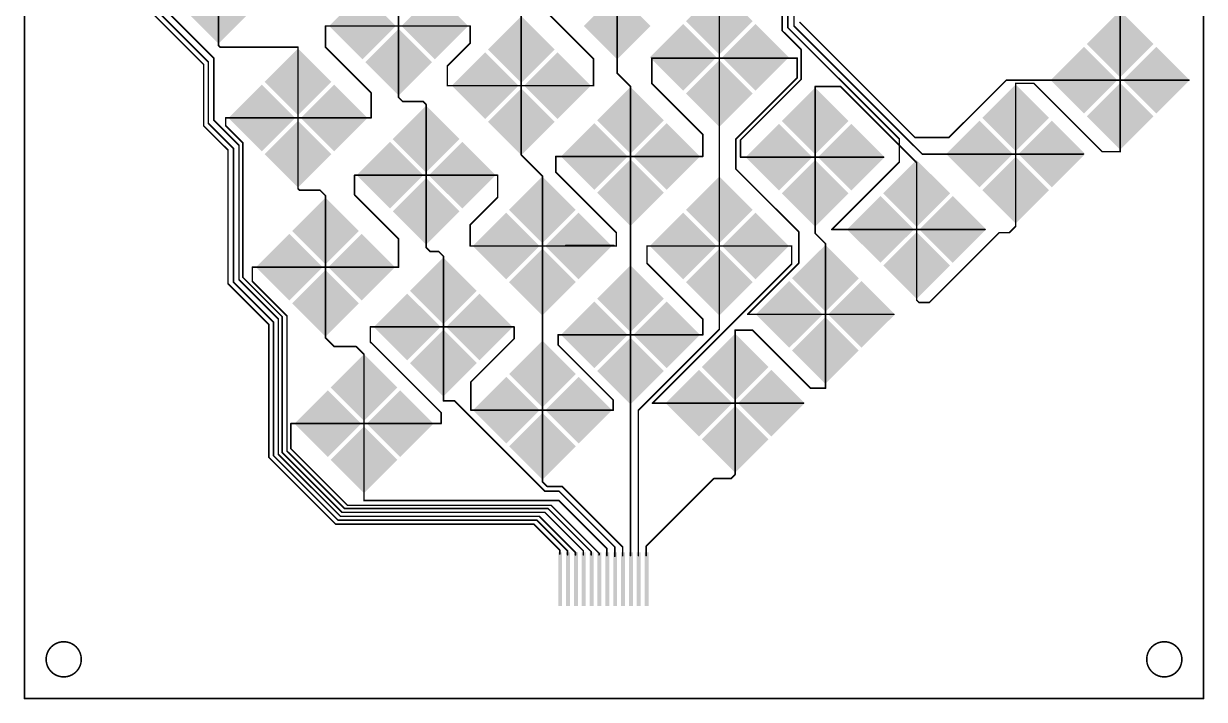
# Model space of a CAD drawing. Extents: x 0 to 150, y 0 to 180.
# Drawn here: x -0.1 to 150.1, y -0.1 to 85.9 of the extents above; entities that cross this region are included whole.
import ezdxf

# ---------------------------------------------------------------- set-up
doc = ezdxf.new("R2010")
doc.units = 0
for name, color, linetype in [('1', 12, 'CONTINUOUS'), ('16', 132, 'CONTINUOUS'), ('20', 31, 'CONTINUOUS')]:
    doc.layers.add(name, color=color, linetype=linetype)

# ---------------------------------------------------------------- blocks, each defined once
blk = doc.blocks.new('RECT')
blk.add_solid([(-0.5, -0.5), (0.5, -0.5), (-0.5, 0.5), (0.5, 0.5)])

msp = doc.modelspace()

# ---------------------------------------------------------------- linework, layer by layer
at = {"layer": '1', "const_width": 0.2}
for points in [[(96.4, 96.4), (96.4, 85)], [(97.1, 96), (97.1, 85.4)], [(97.9, 95.7), (97.9, 85.6)], [(22.8, 80.7), (13.4, 90.1)], [(23.4, 81), (14, 90.4)], [(24.1, 81.5), (14.8, 90.8)], [(72.4, 81.4), (66.2, 87.6)], [(38.3, 82.9), (38.3, 85.6)], [(38.3, 85.6), (56.7, 85.6)], [(56.7, 85.6), (56.7, 83.4)], [(97.9, 85.6), (114.2, 69.3)], [(98.6, 86.1), (113.3, 71.4)], [(96.4, 85), (98.8, 82.6)], [(97.1, 85.4), (111.3, 71.2)], [(44.1, 77.1), (38.3, 82.9)], [(56.7, 83.4), (53.8, 80.5)], [(98.8, 82.6), (98.8, 78.8)], [(24.1, 73.6), (24.1, 81.5)], [(72.4, 78), (72.4, 81.4)], [(79.8, 78.3), (79.8, 81.5)], [(79.8, 81.5), (98.3, 81.5)], [(98.3, 81.5), (98.3, 79)], [(22.8, 72.9), (22.8, 80.7)], [(23.4, 73.2), (23.4, 81)], [(53.8, 80.5), (53.8, 78)], [(86.3, 71.8), (79.8, 78.3)], [(98.3, 79), (90.5, 71.2)], [(98.8, 78.8), (91.1, 71.1)], [(117.6, 71.4), (124.9, 78.7)], [(124.9, 78.7), (148.12, 78.7)], [(44.1, 73.9), (44.1, 77.1)], [(53.8, 78), (72.4, 78)], [(27.3, 70.4), (24.1, 73.6)], [(25.6, 72.9), (25.6, 73.9)], [(25.6, 73.9), (44.1, 73.9)], [(25.9, 69.8), (22.8, 72.9)], [(26.6, 70), (23.4, 73.2)], [(27.8, 70.7), (25.6, 72.9)], [(27.8, 53.6), (27.8, 70.7)], [(86.3, 69), (86.3, 71.8)], [(90.5, 71.2), (90.5, 67.4)], [(91.1, 71.1), (91.1, 68.9)], [(111.3, 71.2), (111.3, 68.3)], [(113.3, 71.4), (117.6, 71.4)], [(25.9, 52.8), (25.9, 69.8)], [(26.6, 53), (26.6, 70)], [(27.3, 53.3), (27.3, 70.4)], [(67.6, 67), (67.6, 69)], [(67.6, 69), (86.3, 69)], [(114.2, 69.3), (134.7, 69.3)], [(91.1, 68.9), (109.3, 68.9)], [(111.3, 68.3), (102.7, 59.7)], [(42, 64.1), (42, 66.6)], [(42, 66.6), (60.2, 66.6)], [(60.2, 66.6), (60.2, 63.8)], [(75.3, 59.3), (67.6, 67)], [(90.5, 67.4), (98.5, 59.4)], [(47.6, 58.5), (42, 64.1)], [(60.2, 63.8), (56.7, 60.3)], [(56.7, 60.3), (56.7, 57.6)], [(47.6, 54.9), (47.6, 58.5)], [(75.3, 57.6), (75.3, 59.3)], [(98.5, 59.4), (98.5, 55.4)], [(102.7, 59.7), (122.2, 59.7)], [(56.7, 57.6), (75.3, 57.6)], [(68.8768, 57.6768), (74.9768, 57.6768)], [(79.2, 55.4), (79.2, 57.6)], [(79.2, 57.6), (97.6, 57.6)], [(97.6, 57.6), (97.6, 55.3)], [(29, 53.1), (29, 54.9)], [(29, 54.9), (47.6, 54.9)], [(86.3, 48.3), (79.2, 55.4)], [(97.6, 55.3), (79.9, 37.6)], [(98.5, 55.4), (92, 48.9)], [(31.1, 47.6), (25.9, 52.8)], [(31.7, 47.9), (26.6, 53)], [(32.3, 48.3), (27.3, 53.3)], [(32.8, 48.6), (27.8, 53.6)], [(33.4, 48.7), (29, 53.1)], [(32.3, 31.1), (32.3, 48.3)], [(32.8, 31.3), (32.8, 48.6)], [(33.4, 31.5), (33.4, 48.7)], [(86.3, 46.3), (86.3, 48.3)], [(92, 48.9), (110.6, 48.9)], [(31.1, 30.7), (31.1, 47.6)], [(31.7, 30.9), (31.7, 47.9)], [(44, 45.4), (44, 47.3)], [(44, 47.3), (62.3, 47.3)], [(62.3, 47.3), (62.3, 45.8)], [(53, 36.4), (44, 45.4)], [(62.3, 45.8), (56.8, 40.3)], [(67.9, 45), (67.9, 46.3)], [(67.9, 46.3), (86.3, 46.3)], [(74.9, 38), (67.9, 45)], [(56.8, 40.3), (56.8, 36.7)], [(74.9, 36.7), (74.9, 38)], [(79.9, 37.6), (99.1, 37.6)], [(53, 35), (53, 36.4)], [(56.8, 36.7), (74.9, 36.7)], [(33.9, 31.8), (33.9, 35)], [(33.9, 35), (53, 35)], [(40.7, 24.2), (33.4, 31.5)], [(41.1, 24.6), (33.9, 31.8)], [(39.6, 22.2), (31.1, 30.7)], [(39.9, 22.7), (31.7, 30.9)], [(40.2, 23.2), (32.3, 31.1)], [(40.4, 23.7), (32.8, 31.3)], [(66.6, 24.2), (40.7, 24.2)], [(67, 24.6), (41.1, 24.6)], [(72.1, 18.7), (66.6, 24.2)], [(73.1, 18.5), (67, 24.6)], [(65.2, 22.7), (39.9, 22.7)], [(65.5, 23.2), (40.2, 23.2)], [(66.2, 23.7), (40.4, 23.7)], [(69.1, 18.8), (65.2, 22.7)], [(70.1, 18.6), (65.5, 23.2)], [(71.1, 18.8), (66.2, 23.7)], [(64.8, 22.2), (39.6, 22.2)], [(68.1, 18.9), (64.8, 22.2)], [(68.1, 18.4), (68.1, 18.9)], [(69.1, 18.3), (69.1, 18.8)], [(70.1, 18.3), (70.1, 18.6)], [(71.1, 18.3), (71.1, 18.8)], [(72.1, 18.3), (72.1, 18.7)], [(73.1, 18.3), (73.1, 18.5)]]:
    msp.add_lwpolyline(points, dxfattribs=at)
at = {"layer": '1'}
for points, const_width in [([(38.35, 85.6, 1), (38.25, 85.6)], 0.1), ([(38.3, 85.65, 1), (38.3, 85.55)], 0.1), ([(56.75, 85.6, 1), (56.65, 85.6)], 0.1), ([(56.7, 85.55, 1), (56.7, 85.65)], 0.1), ([(97.9354, 85.6354, 1), (97.8646, 85.5646)], 0.1), ([(97.85, 85.6, 1), (97.95, 85.6)], 0.1), ([(96.4354, 85.0354, 1), (96.3646, 84.9646)], 0.1), ([(96.35, 85, 1), (96.45, 85)], 0.1), ([(97.1354, 85.4354, 1), (97.0646, 85.3646)], 0.1), ([(97.05, 85.4, 1), (97.15, 85.4)], 0.1), ([(38.3354, 82.9354, 1), (38.2646, 82.8646)], 0.1), ([(38.25, 82.9, 1), (38.35, 82.9)], 0.1), ([(56.65, 83.4, 1), (56.75, 83.4)], 0.1), ([(56.7354, 83.3646, 1), (56.6646, 83.4354)], 0.1), ([(98.85, 82.6, 1), (98.75, 82.6)], 0.1), ([(98.7646, 82.5646, 1), (98.8354, 82.6354)], 0.1), ([(24.15, 81.5, 1), (24.05, 81.5)], 0.1), ([(24.0646, 81.4646, 1), (24.1354, 81.5354)], 0.1), ([(72.45, 81.4, 1), (72.35, 81.4)], 0.1), ([(72.3646, 81.3646, 1), (72.4354, 81.4354)], 0.1), ([(79.85, 81.5, 1), (79.75, 81.5)], 0.1), ([(79.8, 81.55, 1), (79.8, 81.45)], 0.1), ([(98.35, 81.5, 1), (98.25, 81.5)], 0.1), ([(98.3, 81.45, 1), (98.3, 81.55)], 0.1), ([(22.85, 80.7, 1), (22.75, 80.7)], 0.1), ([(22.7646, 80.6646, 1), (22.8354, 80.7354)], 0.1), ([(23.45, 81, 1), (23.35, 81)], 0.1), ([(23.3646, 80.9646, 1), (23.4354, 81.0354)], 0.1), ([(53.7646, 80.5354, 1), (53.8354, 80.4646)], 0.1), ([(53.85, 80.5, 1), (53.75, 80.5)], 0.1), ([(79.8354, 78.3354, 1), (79.7646, 78.2646)], 0.1), ([(79.75, 78.3, 1), (79.85, 78.3)], 0.1), ([(98.25, 79, 1), (98.35, 79)], 0.1), ([(98.3354, 78.9646, 1), (98.2646, 79.0354)], 0.1), ([(98.75, 78.8, 1), (98.85, 78.8)], 0.1), ([(98.8354, 78.7646, 1), (98.7646, 78.8354)], 0.1), ([(124.9, 78.75, 1), (124.9, 78.65)], 0.1), ([(124.9354, 78.6646, 1), (124.8646, 78.7354)], 0.1), ([(148.12, 78.65, 1), (148.12, 78.75)], 0.1), ([(44.15, 77.1, 1), (44.05, 77.1)], 0.1), ([(44.0646, 77.0646, 1), (44.1354, 77.1354)], 0.1), ([(53.8, 78.05, 1), (53.8, 77.95)], 0.1), ([(53.75, 78, 1), (53.85, 78)], 0.1), ([(72.35, 78, 1), (72.45, 78)], 0.1), ([(72.4, 77.95, 1), (72.4, 78.05)], 0.1), ([(24.1354, 73.6354, 1), (24.0646, 73.5646)], 0.1), ([(24.05, 73.6, 1), (24.15, 73.6)], 0.1), ([(25.65, 73.9, 1), (25.55, 73.9)], 0.1), ([(25.6, 73.95, 1), (25.6, 73.85)], 0.1), ([(44.05, 73.9, 1), (44.15, 73.9)], 0.1), ([(44.1, 73.85, 1), (44.1, 73.95)], 0.1), ([(22.8354, 72.9354, 1), (22.7646, 72.8646)], 0.1), ([(22.75, 72.9, 1), (22.85, 72.9)], 0.1), ([(23.4354, 73.2354, 1), (23.3646, 73.1646)], 0.1), ([(23.35, 73.2, 1), (23.45, 73.2)], 0.1), ([(25.6354, 72.9354, 1), (25.5646, 72.8646)], 0.1), ([(25.55, 72.9, 1), (25.65, 72.9)], 0.1), ([(27.85, 70.7, 1), (27.75, 70.7)], 0.1), ([(27.7646, 70.6646, 1), (27.8354, 70.7354)], 0.1), ([(86.35, 71.8, 1), (86.25, 71.8)], 0.1), ([(86.2646, 71.7646, 1), (86.3354, 71.8354)], 0.1), ([(90.4646, 71.2354, 1), (90.5354, 71.1646)], 0.1), ([(90.55, 71.2, 1), (90.45, 71.2)], 0.1), ([(91.0646, 71.1354, 1), (91.1354, 71.0646)], 0.1), ([(91.15, 71.1, 1), (91.05, 71.1)], 0.1), ([(111.35, 71.2, 1), (111.25, 71.2)], 0.1), ([(111.2646, 71.1646, 1), (111.3354, 71.2354)], 0.1), ([(113.3, 71.45, 1), (113.3, 71.35)], 0.1), ([(113.2646, 71.3646, 1), (113.3354, 71.4354)], 0.1), ([(117.5646, 71.4354, 1), (117.6354, 71.3646)], 0.1), ([(117.6, 71.35, 1), (117.6, 71.45)], 0.1), ([(25.95, 69.8, 1), (25.85, 69.8)], 0.1), ([(25.8646, 69.7646, 1), (25.9354, 69.8354)], 0.1), ([(26.65, 70, 1), (26.55, 70)], 0.1), ([(26.5646, 69.9646, 1), (26.6354, 70.0354)], 0.1), ([(27.35, 70.4, 1), (27.25, 70.4)], 0.1), ([(27.2646, 70.3646, 1), (27.3354, 70.4354)], 0.1), ([(67.65, 69, 1), (67.55, 69)], 0.1), ([(67.6, 69.05, 1), (67.6, 68.95)], 0.1), ([(86.3, 68.95, 1), (86.3, 69.05)], 0.1), ([(114.2, 69.35, 1), (114.2, 69.25)], 0.1), ([(114.1646, 69.2646, 1), (114.2354, 69.3354)], 0.1), ([(134.7, 69.25, 1), (134.7, 69.35)], 0.1), ([(86.25, 69, 1), (86.35, 69)], 0.1), ([(91.1, 68.95, 1), (91.1, 68.85)], 0.1), ([(91.05, 68.9, 1), (91.15, 68.9)], 0.1), ([(109.3, 68.85, 1), (109.3, 68.95)], 0.1), ([(111.25, 68.3, 1), (111.35, 68.3)], 0.1), ([(111.3354, 68.2646, 1), (111.2646, 68.3354)], 0.1), ([(42.05, 66.6, 1), (41.95, 66.6)], 0.1), ([(42, 66.65, 1), (42, 66.55)], 0.1), ([(60.25, 66.6, 1), (60.15, 66.6)], 0.1), ([(60.2, 66.55, 1), (60.2, 66.65)], 0.1), ([(67.6354, 67.0354, 1), (67.5646, 66.9646)], 0.1), ([(67.55, 67, 1), (67.65, 67)], 0.1), ([(90.5354, 67.4354, 1), (90.4646, 67.3646)], 0.1), ([(90.45, 67.4, 1), (90.55, 67.4)], 0.1), ([(42.0354, 64.1354, 1), (41.9646, 64.0646)], 0.1), ([(41.95, 64.1, 1), (42.05, 64.1)], 0.1), ([(60.15, 63.8, 1), (60.25, 63.8)], 0.1), ([(60.2354, 63.7646, 1), (60.1646, 63.8354)], 0.1), ([(56.6646, 60.3354, 1), (56.7354, 60.2646)], 0.1), ([(56.75, 60.3, 1), (56.65, 60.3)], 0.1), ([(47.65, 58.5, 1), (47.55, 58.5)], 0.1), ([(47.5646, 58.4646, 1), (47.6354, 58.5354)], 0.1), ([(75.35, 59.3, 1), (75.25, 59.3)], 0.1), ([(75.2646, 59.2646, 1), (75.3354, 59.3354)], 0.1), ([(98.55, 59.4, 1), (98.45, 59.4)], 0.1), ([(98.4646, 59.3646, 1), (98.5354, 59.4354)], 0.1), ([(102.6646, 59.7354, 1), (102.7354, 59.6646)], 0.1), ([(102.7, 59.75, 1), (102.7, 59.65)], 0.1), ([(122.2, 59.65, 1), (122.2, 59.75)], 0.1), ([(56.7, 57.65, 1), (56.7, 57.55)], 0.1), ([(56.65, 57.6, 1), (56.75, 57.6)], 0.1), ([(68.8768, 57.7268, 1), (68.8768, 57.6268)], 0.1), ([(74.9768, 57.6268, 1), (74.9768, 57.7268)], 0.1), ([(75.25, 57.6, 1), (75.35, 57.6)], 0.1), ([(75.3, 57.55, 1), (75.3, 57.65)], 0.1), ([(79.25, 57.6, 1), (79.15, 57.6)], 0.1), ([(79.2, 57.65, 1), (79.2, 57.55)], 0.1), ([(97.65, 57.6, 1), (97.55, 57.6)], 0.1), ([(97.6, 57.55, 1), (97.6, 57.65)], 0.1), ([(29.05, 54.9, 1), (28.95, 54.9)], 0.1), ([(29, 54.95, 1), (29, 54.85)], 0.1), ([(47.55, 54.9, 1), (47.65, 54.9)], 0.1), ([(47.6, 54.85, 1), (47.6, 54.95)], 0.1), ([(79.2354, 55.4354, 1), (79.1646, 55.3646)], 0.1), ([(79.15, 55.4, 1), (79.25, 55.4)], 0.1), ([(97.55, 55.3, 1), (97.65, 55.3)], 0.1), ([(97.6354, 55.2646, 1), (97.5646, 55.3354)], 0.1), ([(98.45, 55.4, 1), (98.55, 55.4)], 0.1), ([(98.5354, 55.3646, 1), (98.4646, 55.4354)], 0.1), ([(25.9354, 52.8354, 1), (25.8646, 52.7646)], 0.1), ([(25.85, 52.8, 1), (25.95, 52.8)], 0.1), ([(26.6354, 53.0354, 1), (26.5646, 52.9646)], 0.1), ([(26.55, 53, 1), (26.65, 53)], 0.1), ([(27.3354, 53.3354, 1), (27.2646, 53.2646)], 0.1), ([(27.25, 53.3, 1), (27.35, 53.3)], 0.1), ([(27.8354, 53.6354, 1), (27.7646, 53.5646)], 0.1), ([(27.75, 53.6, 1), (27.85, 53.6)], 0.1), ([(29.0354, 53.1354, 1), (28.9646, 53.0646)], 0.1), ([(28.95, 53.1, 1), (29.05, 53.1)], 0.1), ([(32.35, 48.3, 1), (32.25, 48.3)], 0.1), ([(32.2646, 48.2646, 1), (32.3354, 48.3354)], 0.1), ([(32.85, 48.6, 1), (32.75, 48.6)], 0.1), ([(32.7646, 48.5646, 1), (32.8354, 48.6354)], 0.1), ([(33.45, 48.7, 1), (33.35, 48.7)], 0.1), ([(33.3646, 48.6646, 1), (33.4354, 48.7354)], 0.1), ([(86.35, 48.3, 1), (86.25, 48.3)], 0.1), ([(86.2646, 48.2646, 1), (86.3354, 48.3354)], 0.1), ([(91.9646, 48.9354, 1), (92.0354, 48.8646)], 0.1), ([(92, 48.95, 1), (92, 48.85)], 0.1), ([(110.6, 48.85, 1), (110.6, 48.95)], 0.1), ([(31.15, 47.6, 1), (31.05, 47.6)], 0.1), ([(31.0646, 47.5646, 1), (31.1354, 47.6354)], 0.1), ([(31.75, 47.9, 1), (31.65, 47.9)], 0.1), ([(31.6646, 47.8646, 1), (31.7354, 47.9354)], 0.1), ([(44.05, 47.3, 1), (43.95, 47.3)], 0.1), ([(44, 47.35, 1), (44, 47.25)], 0.1), ([(62.35, 47.3, 1), (62.25, 47.3)], 0.1), ([(62.3, 47.25, 1), (62.3, 47.35)], 0.1), ([(44.0354, 45.4354, 1), (43.9646, 45.3646)], 0.1), ([(43.95, 45.4, 1), (44.05, 45.4)], 0.1), ([(62.25, 45.8, 1), (62.35, 45.8)], 0.1), ([(62.3354, 45.7646, 1), (62.2646, 45.8354)], 0.1), ([(67.9354, 45.0354, 1), (67.8646, 44.9646)], 0.1), ([(67.95, 46.3, 1), (67.85, 46.3)], 0.1), ([(67.9, 46.35, 1), (67.9, 46.25)], 0.1), ([(86.25, 46.3, 1), (86.35, 46.3)], 0.1), ([(86.3, 46.25, 1), (86.3, 46.35)], 0.1), ([(67.85, 45, 1), (67.95, 45)], 0.1), ([(56.7646, 40.3354, 1), (56.8354, 40.2646)], 0.1), ([(56.85, 40.3, 1), (56.75, 40.3)], 0.1), ([(74.95, 38, 1), (74.85, 38)], 0.1), ([(74.8646, 37.9646, 1), (74.9354, 38.0354)], 0.1), ([(79.8646, 37.6354, 1), (79.9354, 37.5646)], 0.1), ([(79.9, 37.65, 1), (79.9, 37.55)], 0.1), ([(99.1, 37.55, 1), (99.1, 37.65)], 0.1), ([(53.05, 36.4, 1), (52.95, 36.4)], 0.1), ([(52.9646, 36.3646, 1), (53.0354, 36.4354)], 0.1), ([(56.8, 36.75, 1), (56.8, 36.65)], 0.1), ([(56.75, 36.7, 1), (56.85, 36.7)], 0.1), ([(74.85, 36.7, 1), (74.95, 36.7)], 0.1), ([(74.9, 36.65, 1), (74.9, 36.75)], 0.1), ([(33.95, 35, 1), (33.85, 35)], 0.1), ([(33.9, 35.05, 1), (33.9, 34.95)], 0.1), ([(52.95, 35, 1), (53.05, 35)], 0.1), ([(53, 34.95, 1), (53, 35.05)], 0.1), ([(33.4354, 31.5354, 1), (33.3646, 31.4646)], 0.1), ([(33.35, 31.5, 1), (33.45, 31.5)], 0.1), ([(33.9354, 31.8354, 1), (33.8646, 31.7646)], 0.1), ([(33.85, 31.8, 1), (33.95, 31.8)], 0.1), ([(31.1354, 30.7354, 1), (31.0646, 30.6646)], 0.1), ([(31.05, 30.7, 1), (31.15, 30.7)], 0.1), ([(31.7354, 30.9354, 1), (31.6646, 30.8646)], 0.1), ([(31.65, 30.9, 1), (31.75, 30.9)], 0.1), ([(32.3354, 31.1354, 1), (32.2646, 31.0646)], 0.1), ([(32.25, 31.1, 1), (32.35, 31.1)], 0.1), ([(32.8354, 31.3354, 1), (32.7646, 31.2646)], 0.1), ([(32.75, 31.3, 1), (32.85, 31.3)], 0.1), ([(40.7, 24.25, 1), (40.7, 24.15)], 0.1), ([(40.6646, 24.1646, 1), (40.7354, 24.2354)], 0.1), ([(41.1, 24.65, 1), (41.1, 24.55)], 0.1), ([(41.0646, 24.5646, 1), (41.1354, 24.6354)], 0.1), ([(66.6354, 24.2354, 1), (66.5646, 24.1646)], 0.1), ([(66.6, 24.15, 1), (66.6, 24.25)], 0.1), ([(67.0354, 24.6354, 1), (66.9646, 24.5646)], 0.1), ([(67, 24.55, 1), (67, 24.65)], 0.1), ([(39.9, 22.75, 1), (39.9, 22.65)], 0.1), ([(39.8646, 22.6646, 1), (39.9354, 22.7354)], 0.1), ([(40.2, 23.25, 1), (40.2, 23.15)], 0.1), ([(40.1646, 23.1646, 1), (40.2354, 23.2354)], 0.1), ([(40.4, 23.75, 1), (40.4, 23.65)], 0.1), ([(40.3646, 23.6646, 1), (40.4354, 23.7354)], 0.1), ([(65.2354, 22.7354, 1), (65.1646, 22.6646)], 0.1), ([(65.2, 22.65, 1), (65.2, 22.75)], 0.1), ([(65.5354, 23.2354, 1), (65.4646, 23.1646)], 0.1), ([(65.5, 23.15, 1), (65.5, 23.25)], 0.1), ([(66.2354, 23.7354, 1), (66.1646, 23.6646)], 0.1), ([(66.2, 23.65, 1), (66.2, 23.75)], 0.1), ([(39.6, 22.25, 1), (39.6, 22.15)], 0.1), ([(39.5646, 22.1646, 1), (39.6354, 22.2354)], 0.1), ([(64.8354, 22.2354, 1), (64.7646, 22.1646)], 0.1), ([(64.8, 22.15, 1), (64.8, 22.25)], 0.1), ([(68.15, 18.9, 1), (68.05, 18.9)], 0.1), ([(68.05, 18.4, 1), (68.15, 18.4)], 0.1), ([(68.0646, 18.8646, 1), (68.1354, 18.9354)], 0.1), ([(69.15, 18.8, 1), (69.05, 18.8)], 0.1), ([(69.05, 18.3, 1), (69.15, 18.3)], 0.1), ([(69.0646, 18.7646, 1), (69.1354, 18.8354)], 0.1), ([(70.15, 18.6, 1), (70.05, 18.6)], 0.1), ([(70.05, 18.3, 1), (70.15, 18.3)], 0.1), ([(70.0646, 18.5646, 1), (70.1354, 18.6354)], 0.1), ([(71.15, 18.8, 1), (71.05, 18.8)], 0.1), ([(71.05, 18.3, 1), (71.15, 18.3)], 0.1), ([(71.0646, 18.7646, 1), (71.1354, 18.8354)], 0.1), ([(72.15, 18.7, 1), (72.05, 18.7)], 0.1), ([(72.05, 18.3, 1), (72.15, 18.3)], 0.1), ([(72.0646, 18.6646, 1), (72.1354, 18.7354)], 0.1), ([(73.15, 18.5, 1), (73.05, 18.5)], 0.1), ([(73.05, 18.3, 1), (73.15, 18.3)], 0.1), ([(73.0646, 18.4646, 1), (73.1354, 18.5354)], 0.1), ([(5, 2.7639, 1), (5, 7.2361, 1), (5, 2.7639)], 0.2), ([(145, 2.7639, 1), (145, 7.2361, 1), (145, 2.7639)], 0.2)]:
    msp.add_lwpolyline(points, format="xyb", dxfattribs=dict(at, const_width=const_width))
at = {"layer": '16', "const_width": 0.2}
for points in [[(24.7, 83.1), (24.7, 101.1)], [(75.4, 79.6), (75.4, 99.4)], [(47.6, 76.5), (47.6, 94.5)], [(88.4, 47), (88.4, 90.4)], [(139.4, 69.6), (139.4, 87.4)], [(63.2, 69.2), (63.2, 86.9)], [(24.9, 82.9), (24.7, 83.1)], [(34.8, 82.9), (24.9, 82.9)], [(34.8, 64.9), (34.8, 82.9)], [(77.1, 77.9), (75.4, 79.6)], [(126.1, 78.3), (128.4, 78.3)], [(126.1, 60.1), (126.1, 78.3)], [(128.4, 78.3), (137.1, 69.6)], [(77.1, 18.2), (77.1, 77.9)], [(100.6, 77.9), (103.8, 77.9)], [(100.6, 59.2), (100.6, 77.9)], [(103.8, 77.9), (113.5, 68.2)], [(48.1, 76), (47.6, 76.5)], [(50.7, 76), (48.1, 76)], [(51.1, 75.6), (50.7, 76)], [(51.1, 57.4), (51.1, 75.6)], [(65.9, 66.5), (63.2, 69.2)], [(137.1, 69.6), (139.4, 69.6)], [(113.5, 68.2), (113.5, 50.7)], [(65.9, 27.6), (65.9, 66.5)], [(35, 64.7), (34.8, 64.9)], [(37.6, 64.7), (35, 64.7)], [(38.3, 64), (37.6, 64.7)], [(38.3, 45.9), (38.3, 64)], [(125.3, 59.3), (126.1, 60.1)], [(101.9, 57.9), (100.6, 59.2)], [(115.1, 50.4), (124, 59.3)], [(124, 59.3), (125.3, 59.3)], [(51.1, 57.4), (51.6, 56.9)], [(101.9, 39.5), (101.9, 57.9)], [(51.6, 56.9), (52.7, 56.9)], [(53.3, 56.3), (52.7, 56.9)], [(53.3, 37.9), (53.3, 56.3)], [(113.5, 50.7), (113.8, 50.4)], [(113.8, 50.4), (115.1, 50.4)], [(78.1, 36.7), (88.4, 47)], [(90.4, 46.9), (92.6, 46.9)], [(90.4, 28.5), (90.4, 46.9)], [(100, 39.5), (92.6, 46.9)], [(39.4, 44.8), (38.3, 45.9)], [(42.2, 44.8), (39.4, 44.8)], [(43.2, 43.8), (42.2, 44.8)], [(43.2, 25.2), (43.2, 43.8)], [(100, 39.5), (101.9, 39.5)], [(54.7, 37.9), (53.3, 37.9)], [(66.2, 26.4), (54.7, 37.9)], [(78.1, 18.2), (78.1, 36.7)], [(89.9, 28), (90.4, 28.5)], [(65.9, 27.6), (66.5, 27)], [(66.5, 27), (68.4, 27)], [(68.4, 27), (76.1, 19.3)], [(87.7, 28), (79.1, 19.4)], [(87.7, 28), (89.9, 28)], [(68, 26.4), (66.2, 26.4)], [(75.1, 19.3), (68, 26.4)], [(68, 25.2), (43.2, 25.2)], [(74.1, 19.1), (68, 25.2)], [(74.1, 18.2), (74.1, 19.1)], [(75.1, 18.1), (75.1, 19.3)], [(76.1, 19.3), (76.1, 18.2)], [(79.1, 19.4), (79.1, 18.2)]]:
    msp.add_lwpolyline(points, dxfattribs=at)
at = {"layer": '16'}
for points, const_width in [([(24.7354, 83.1354, 1), (24.6646, 83.0646)], 0.1), ([(24.65, 83.1, 1), (24.75, 83.1)], 0.1), ([(24.9, 82.95, 1), (24.9, 82.85)], 0.1), ([(24.8646, 82.8646, 1), (24.9354, 82.9354)], 0.1), ([(34.85, 82.9, 1), (34.75, 82.9)], 0.1), ([(34.8, 82.85, 1), (34.8, 82.95)], 0.1), ([(75.4354, 79.6354, 1), (75.3646, 79.5646)], 0.1), ([(75.35, 79.6, 1), (75.45, 79.6)], 0.1), ([(126.1, 78.35, 1), (126.1, 78.25)], 0.1), ([(126.15, 78.3, 1), (126.05, 78.3)], 0.1), ([(128.4354, 78.3354, 1), (128.3646, 78.2646)], 0.1), ([(128.4, 78.25, 1), (128.4, 78.35)], 0.1), ([(77.15, 77.9, 1), (77.05, 77.9)], 0.1), ([(77.0646, 77.8646, 1), (77.1354, 77.9354)], 0.1), ([(100.6, 77.95, 1), (100.6, 77.85)], 0.1), ([(100.65, 77.9, 1), (100.55, 77.9)], 0.1), ([(103.8354, 77.9354, 1), (103.7646, 77.8646)], 0.1), ([(103.8, 77.85, 1), (103.8, 77.95)], 0.1), ([(47.6354, 76.5354, 1), (47.5646, 76.4646)], 0.1), ([(47.55, 76.5, 1), (47.65, 76.5)], 0.1), ([(48.1, 76.05, 1), (48.1, 75.95)], 0.1), ([(48.0646, 75.9646, 1), (48.1354, 76.0354)], 0.1), ([(50.7354, 76.0354, 1), (50.6646, 75.9646)], 0.1), ([(50.7, 75.95, 1), (50.7, 76.05)], 0.1), ([(51.15, 75.6, 1), (51.05, 75.6)], 0.1), ([(51.0646, 75.5646, 1), (51.1354, 75.6354)], 0.1), ([(63.2354, 69.2354, 1), (63.1646, 69.1646)], 0.1), ([(63.15, 69.2, 1), (63.25, 69.2)], 0.1), ([(137.1, 69.65, 1), (137.1, 69.55)], 0.1), ([(137.0646, 69.5646, 1), (137.1354, 69.6354)], 0.1), ([(139.35, 69.6, 1), (139.45, 69.6)], 0.1), ([(139.4, 69.55, 1), (139.4, 69.65)], 0.1), ([(113.55, 68.2, 1), (113.45, 68.2)], 0.1), ([(113.4646, 68.1646, 1), (113.5354, 68.2354)], 0.1), ([(65.95, 66.5, 1), (65.85, 66.5)], 0.1), ([(65.8646, 66.4646, 1), (65.9354, 66.5354)], 0.1), ([(34.8354, 64.9354, 1), (34.7646, 64.8646)], 0.1), ([(34.75, 64.9, 1), (34.85, 64.9)], 0.1), ([(35, 64.75, 1), (35, 64.65)], 0.1), ([(34.9646, 64.6646, 1), (35.0354, 64.7354)], 0.1), ([(37.6354, 64.7354, 1), (37.5646, 64.6646)], 0.1), ([(37.6, 64.65, 1), (37.6, 64.75)], 0.1), ([(38.35, 64, 1), (38.25, 64)], 0.1), ([(38.2646, 63.9646, 1), (38.3354, 64.0354)], 0.1), ([(126.05, 60.1, 1), (126.15, 60.1)], 0.1), ([(126.1354, 60.0646, 1), (126.0646, 60.1354)], 0.1), ([(100.6354, 59.2354, 1), (100.5646, 59.1646)], 0.1), ([(100.55, 59.2, 1), (100.65, 59.2)], 0.1), ([(124, 59.35, 1), (124, 59.25)], 0.1), ([(124.0354, 59.2646, 1), (123.9646, 59.3354)], 0.1), ([(125.2646, 59.3354, 1), (125.3354, 59.2646)], 0.1), ([(125.3, 59.25, 1), (125.3, 59.35)], 0.1), ([(51.1354, 57.4354, 1), (51.0646, 57.3646)], 0.1), ([(51.05, 57.4, 1), (51.15, 57.4)], 0.1), ([(101.95, 57.9, 1), (101.85, 57.9)], 0.1), ([(101.8646, 57.8646, 1), (101.9354, 57.9354)], 0.1), ([(51.6, 56.95, 1), (51.6, 56.85)], 0.1), ([(51.5646, 56.8646, 1), (51.6354, 56.9354)], 0.1), ([(52.7354, 56.9354, 1), (52.6646, 56.8646)], 0.1), ([(52.7, 56.85, 1), (52.7, 56.95)], 0.1), ([(53.35, 56.3, 1), (53.25, 56.3)], 0.1), ([(53.2646, 56.2646, 1), (53.3354, 56.3354)], 0.1), ([(113.5354, 50.7354, 1), (113.4646, 50.6646)], 0.1), ([(113.45, 50.7, 1), (113.55, 50.7)], 0.1), ([(113.8, 50.45, 1), (113.8, 50.35)], 0.1), ([(113.7646, 50.3646, 1), (113.8354, 50.4354)], 0.1), ([(115.0646, 50.4354, 1), (115.1354, 50.3646)], 0.1), ([(115.1, 50.35, 1), (115.1, 50.45)], 0.1), ([(88.35, 47, 1), (88.45, 47)], 0.1), ([(88.4354, 46.9646, 1), (88.3646, 47.0354)], 0.1), ([(90.4, 46.95, 1), (90.4, 46.85)], 0.1), ([(90.45, 46.9, 1), (90.35, 46.9)], 0.1), ([(92.6354, 46.9354, 1), (92.5646, 46.8646)], 0.1), ([(92.6, 46.85, 1), (92.6, 46.95)], 0.1), ([(38.3354, 45.9354, 1), (38.2646, 45.8646)], 0.1), ([(38.25, 45.9, 1), (38.35, 45.9)], 0.1), ([(39.4, 44.85, 1), (39.4, 44.75)], 0.1), ([(39.3646, 44.7646, 1), (39.4354, 44.8354)], 0.1), ([(42.2354, 44.8354, 1), (42.1646, 44.7646)], 0.1), ([(42.2, 44.75, 1), (42.2, 44.85)], 0.1), ([(43.25, 43.8, 1), (43.15, 43.8)], 0.1), ([(43.1646, 43.7646, 1), (43.2354, 43.8354)], 0.1), ([(100, 39.55, 1), (100, 39.45)], 0.1), ([(99.9646, 39.4646, 1), (100.0354, 39.5354)], 0.1), ([(101.85, 39.5, 1), (101.95, 39.5)], 0.1), ([(101.9, 39.45, 1), (101.9, 39.55)], 0.1), ([(53.3, 37.95, 1), (53.3, 37.85)], 0.1), ([(53.25, 37.9, 1), (53.35, 37.9)], 0.1), ([(54.7354, 37.9354, 1), (54.6646, 37.8646)], 0.1), ([(54.7, 37.85, 1), (54.7, 37.95)], 0.1), ([(78.0646, 36.7354, 1), (78.1354, 36.6646)], 0.1), ([(78.15, 36.7, 1), (78.05, 36.7)], 0.1), ([(90.35, 28.5, 1), (90.45, 28.5)], 0.1), ([(90.4354, 28.4646, 1), (90.3646, 28.5354)], 0.1), ([(65.9354, 27.6354, 1), (65.8646, 27.5646)], 0.1), ([(65.85, 27.6, 1), (65.95, 27.6)], 0.1), ([(66.5, 27.05, 1), (66.5, 26.95)], 0.1), ([(66.4646, 26.9646, 1), (66.5354, 27.0354)], 0.1), ([(68.4354, 27.0354, 1), (68.3646, 26.9646)], 0.1), ([(68.4, 26.95, 1), (68.4, 27.05)], 0.1), ([(87.7, 28.05, 1), (87.7, 27.95)], 0.1), ([(87.7354, 27.9646, 1), (87.6646, 28.0354)], 0.1), ([(89.8646, 28.0354, 1), (89.9354, 27.9646)], 0.1), ([(89.9, 27.95, 1), (89.9, 28.05)], 0.1), ([(66.2, 26.45, 1), (66.2, 26.35)], 0.1), ([(66.1646, 26.3646, 1), (66.2354, 26.4354)], 0.1), ([(68.0354, 26.4354, 1), (67.9646, 26.3646)], 0.1), ([(68, 26.35, 1), (68, 26.45)], 0.1), ([(43.2, 25.25, 1), (43.2, 25.15)], 0.1), ([(43.15, 25.2, 1), (43.25, 25.2)], 0.1), ([(68.0354, 25.2354, 1), (67.9646, 25.1646)], 0.1), ([(68, 25.15, 1), (68, 25.25)], 0.1), ([(74.15, 19.1, 1), (74.05, 19.1)], 0.1), ([(74.05, 18.2, 1), (74.15, 18.2)], 0.1), ([(74.0646, 19.0646, 1), (74.1354, 19.1354)], 0.1), ([(75.15, 19.3, 1), (75.05, 19.3)], 0.1), ([(75.05, 18.1, 1), (75.15, 18.1)], 0.1), ([(75.0646, 19.2646, 1), (75.1354, 19.3354)], 0.1), ([(76.15, 19.3, 1), (76.05, 19.3)], 0.1), ([(76.05, 18.2, 1), (76.15, 18.2)], 0.1), ([(76.0646, 19.2646, 1), (76.1354, 19.3354)], 0.1), ([(77.05, 18.2, 1), (77.15, 18.2)], 0.1), ([(78.05, 18.2, 1), (78.15, 18.2)], 0.1), ([(79.0646, 19.4354, 1), (79.1354, 19.3646)], 0.1), ([(79.15, 19.4, 1), (79.05, 19.4)], 0.1), ([(79.05, 18.2, 1), (79.15, 18.2)], 0.1), ([(5, 2.7639, 1), (5, 7.2361, 1), (5, 2.7639)], 0.2), ([(145, 2.7639, 1), (145, 7.2361, 1), (145, 2.7639)], 0.2)]:
    msp.add_lwpolyline(points, format="xyb", dxfattribs=dict(at, const_width=const_width))
at = {"layer": '20', "const_width": 0.2}
for points in [[(0, 0), (0, 180)], [(150, 180), (150, 0)], [(150, 0), (0, 0)]]:
    msp.add_lwpolyline(points, dxfattribs=at)
at = {"layer": '20', "const_width": 0.1}
for points in [[(0, 0.05, 1), (0, -0.05)], [(-0.05, 0, 1), (0.05, 0)], [(149.95, 0, 1), (150.05, 0)], [(150, -0.05, 1), (150, 0.05)]]:
    msp.add_lwpolyline(points, format="xyb", dxfattribs=at)

# ---------------------------------------------------------------- block references
at = {"layer": '1', "xscale": 6, "yscale": 6, "rotation": 45}
for p in [(24.7, 87.6), (88.4, 86.2), (43, 85.6), (52.2, 85.6), (75.4, 85.6), (139.4, 83.3), (63.2, 82.6), (83.8, 81.6), (93, 81.6), (47.6, 81), (34.8, 78.5), (134.8, 78.7), (144, 78.7), (58.6, 78), (67.8, 78), (88.4, 77), (30.2, 73.9), (39.4, 73.9), (126.1, 73.9), (139.4, 74.1), (63.2, 73.4), (77.1, 73.6), (100.6, 73.5), (51.1, 71.2), (34.8, 69.3), (72.5, 69), (81.7, 69), (96, 68.9), (105.2, 68.9), (121.5, 69.3), (130.7, 69.3), (46.5, 66.6), (55.7, 66.6), (77.1, 64.4), (100.6, 64.3), (113.5, 64.3), (126.1, 64.7), (51.1, 62), (65.9, 62.2), (88.4, 62.2), (38.3, 59.5), (108.9, 59.7), (118.1, 59.7), (61.3, 57.6), (70.5, 57.6), (83.8, 57.6), (93, 57.6), (33.7, 54.9), (42.9, 54.9), (113.5, 55.1), (65.9, 53), (88.4, 53), (101.9, 53.5), (53.3, 51.9), (38.3, 50.3), (77.1, 50.9), (97.3, 48.9), (106.5, 48.9), (48.7, 47.3), (57.9, 47.3), (72.5, 46.3), (81.7, 46.3), (101.9, 44.3), (53.3, 42.7), (65.9, 41.3), (77.1, 41.7), (90.4, 42.2), (43.2, 39.6), (61.3, 36.7), (70.5, 36.7), (85.8, 37.6), (95, 37.6), (38.6, 35), (47.8, 35), (65.9, 32.1), (90.4, 33), (43.2, 30.4)]:
    msp.add_blockref('RECT', p, dxfattribs=at)
at = {"layer": '1', "xscale": 0.5, "yscale": 6.8}
for p in [(68.15, 15.2), (69.15, 15.2), (70.15, 15.2), (71.15, 15.2), (72.15, 15.2), (73.15, 15.2)]:
    msp.add_blockref('RECT', p, dxfattribs=at)
at = {"layer": '16', "xscale": 6, "yscale": 6, "rotation": 45}
for p in [(24.7, 87.6), (88.4, 86.2), (43, 85.6), (52.2, 85.6), (75.4, 85.6), (139.4, 83.3), (63.2, 82.6), (83.8, 81.6), (93, 81.6), (47.6, 81), (34.8, 78.5), (134.8, 78.7), (144, 78.7), (58.6, 78), (67.8, 78), (88.4, 77), (30.2, 73.9), (39.4, 73.9), (126.1, 73.9), (139.4, 74.1), (63.2, 73.4), (77.1, 73.6), (100.6, 73.5), (51.1, 71.2), (34.8, 69.3), (72.5, 69), (81.7, 69), (96, 68.9), (105.2, 68.9), (121.5, 69.3), (130.7, 69.3), (46.5, 66.6), (55.7, 66.6), (77.1, 64.4), (100.6, 64.3), (113.5, 64.3), (126.1, 64.7), (51.1, 62), (65.9, 62.2), (88.4, 62.2), (38.3, 59.5), (108.9, 59.7), (118.1, 59.7), (61.3, 57.6), (70.5, 57.6), (83.8, 57.6), (93, 57.6), (33.7, 54.9), (42.9, 54.9), (113.5, 55.1), (65.9, 53), (88.4, 53), (101.9, 53.5), (53.3, 51.9), (38.3, 50.3), (77.1, 50.9), (97.3, 48.9), (106.5, 48.9), (48.7, 47.3), (57.9, 47.3), (72.5, 46.3), (81.7, 46.3), (101.9, 44.3), (53.3, 42.7), (65.9, 41.3), (77.1, 41.7), (90.4, 42.2), (43.2, 39.6), (61.3, 36.7), (70.5, 36.7), (85.8, 37.6), (95, 37.6), (38.6, 35), (47.8, 35), (65.9, 32.1), (90.4, 33), (43.2, 30.4)]:
    msp.add_blockref('RECT', p, dxfattribs=at)
at = {"layer": '16', "xscale": 0.5, "yscale": 6.8}
for p in [(74.15, 15.2), (75.15, 15.2), (76.15, 15.2), (77.15, 15.2), (78.15, 15.2), (79.15, 15.2)]:
    msp.add_blockref('RECT', p, dxfattribs=at)

doc.saveas('drawing.dxf')
